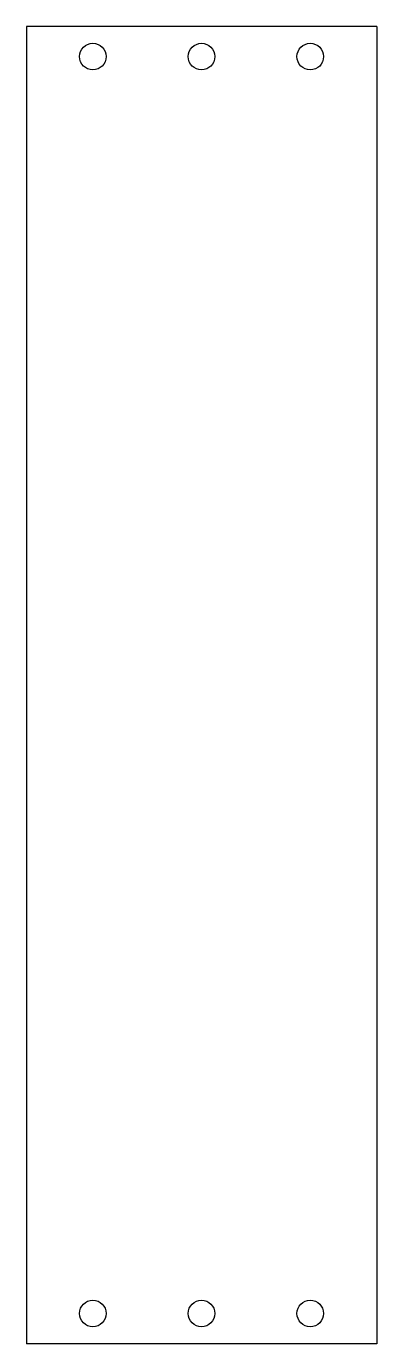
# Model space of a CAD drawing. Extents: x -58 to -29, y -41 to 68.
import ezdxf

# ---------------------------------------------------------------- set-up
doc = ezdxf.new("R2010")
doc.units = 0
doc.header["$MEASUREMENT"] = 0
doc.layers.add('VISIBLE', color=7, linetype='CONTINUOUS')

msp = doc.modelspace()

# ---------------------------------------------------------------- linework, layer by layer
at = {"layer": 'VISIBLE'}
for p, q in [((-29.41, 67.8), (-58.41, 67.8)), ((-58.41, 67.8), (-58.41, -41.2)), ((-29.41, 67.8), (-29.41, -41.2)), ((-29.41, -41.2), (-58.41, -41.2))]:
    msp.add_line(p, q, dxfattribs=at)
for centre in [(-52.91, 65.3), (-43.91, 65.3), (-34.91, 65.3), (-52.91, -38.7), (-43.91, -38.7), (-34.91, -38.7)]:
    msp.add_circle(centre, 1.1, dxfattribs=at)

doc.saveas('drawing.dxf')
